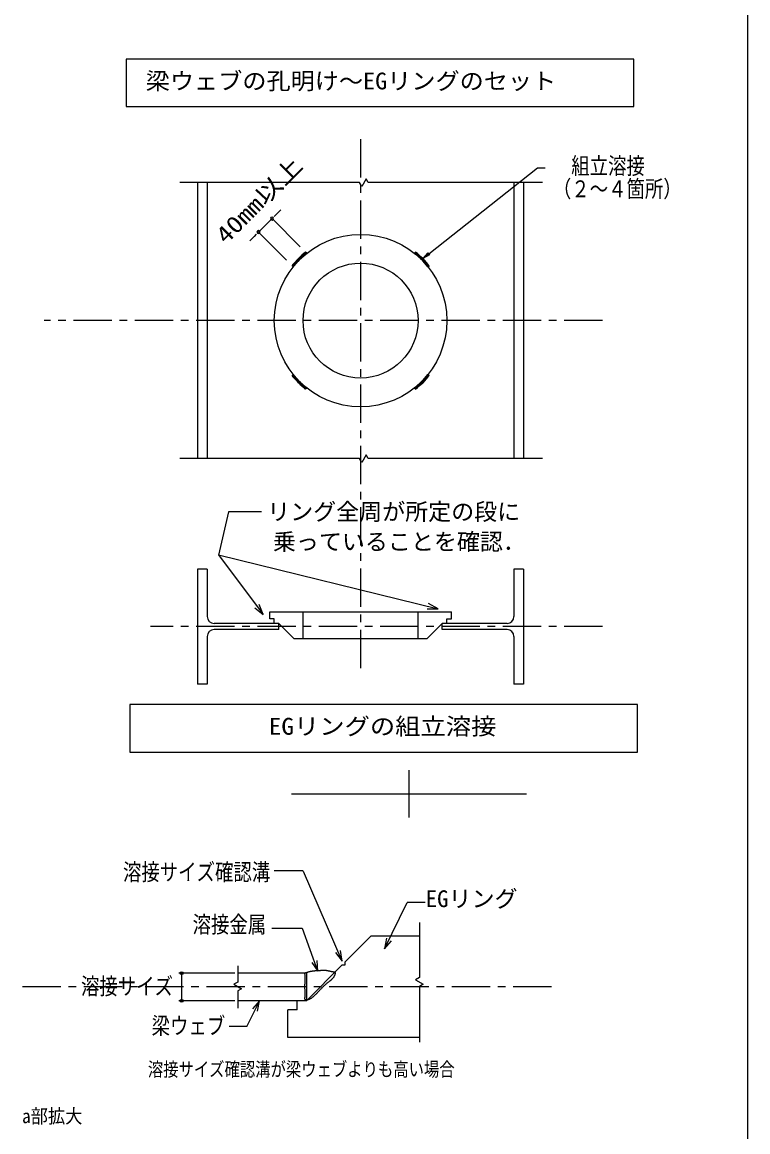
# Model space of a CAD drawing. Units: millimetres on the paper. Extents: x -420 to 420, y -297 to 297.
# Drawn here: x 39 to 133.7, y -33.6 to 111.1 of the extents above; entities that cross this region are included whole.
import ezdxf
from ezdxf.enums import TextEntityAlignment as Align

# ---------------------------------------------------------------- set-up
doc = ezdxf.new("R2010")
doc.units = ezdxf.units.MM
doc.linetypes.add('CHAIN1', pattern=[8, 5, -1, 1, -1])
doc.layers.add('0-0', color=7, linetype='Continuous')
doc.styles.add('ＭＳ ゴシック', font='')
doc.styles.get('ＭＳ ゴシック').set_extended_font_data('MS Gothic')

msp = doc.modelspace()

# ---------------------------------------------------------------- linework, layer by layer
at = {"layer": '0-0'}
for p, q in [((133.667, -256.5), (133.667, 259.8)), ((61.922, 90.228), (61.922, 54.228)), ((63.172, 90.228), (63.172, 54.228)), ((103.172, 90.228), (103.172, 54.228)), ((104.422, 90.228), (104.422, 54.228)), ((69.859, 83.773), (71.627, 85.541)), ((75.301, 81.867), (71.627, 85.541)), ((71.91, 85.824), (72.193, 86.107)), ((72.193, 86.107), (72.758, 86.672)), ((69.293, 83.207), (68.728, 82.642)), ((69.576, 83.49), (69.293, 83.207)), ((73.533, 80.099), (69.859, 83.773)), ((76.15, 81.017), (76.008, 81.16)), ((90.194, 81.017), (90.336, 81.16)), ((74.383, 79.249), (74.24, 79.392)), ((91.962, 79.249), (92.104, 79.392)), ((74.383, 65.206), (74.24, 65.064)), ((91.962, 65.206), (92.104, 65.064)), ((76.15, 63.438), (76.008, 63.296)), ((90.194, 63.438), (90.336, 63.296)), ((64.626, 41.664), (70.489, 33.896)), ((64.626, 41.664), (93.27, 34.658)), ((63.172, 39.829), (63.172, 33.629)), ((104.422, 39.829), (103.172, 39.829)), ((103.172, 39.829), (103.172, 33.629)), ((104.422, 39.829), (104.422, 24.829)), ((71.322, 33.329), (71.322, 34.229)), ((71.322, 34.229), (95.022, 34.229)), ((71.922, 33.329), (71.322, 33.329)), ((71.922, 32.729), (71.922, 33.329)), ((75.672, 30.729), (75.672, 34.229)), ((90.672, 30.729), (90.672, 34.229)), ((94.422, 32.729), (94.422, 33.329)), ((94.422, 33.329), (95.022, 33.329)), ((95.022, 33.329), (95.022, 34.229)), ((72.522, 32.729), (64.072, 32.729)), ((72.522, 31.929), (64.072, 31.929)), ((72.522, 31.929), (72.522, 32.729)), ((74.522, 30.729), (72.522, 32.729)), ((91.822, 30.729), (93.822, 32.729)), ((93.822, 31.929), (93.822, 32.729)), ((102.272, 32.729), (93.822, 32.729)), ((102.272, 31.929), (93.822, 31.929)), ((63.172, 31.029), (63.172, 24.829)), ((91.822, 30.729), (74.522, 30.729)), ((103.172, 31.029), (103.172, 24.829)), ((63.172, 24.829), (61.922, 24.829)), ((104.422, 24.829), (103.172, 24.829)), ((75.703, 0.475), (71.921, 0.475)), ((80.754, -11.299), (75.724, 0.401)), ((86.284, -9.709), (89.239, -3.657)), ((91.597, -3.657), (89.239, -3.657)), ((75.561, -7.04), (71.605, -7.04)), ((77.607, -12.616), (75.608, -7.04)), ((81.118, -11.451), (84.498, -8.071)), ((90.837, -8.071), (84.498, -8.071)), ((81.118, -11.451), (81.118, -11.851)), ((66.776, -12.871), (59.459, -12.871)), ((59.834, -12.871), (59.834, -16.471)), ((76.098, -12.871), (67.151, -12.871)), ((80.718, -11.851), (76.098, -16.471)), ((81.118, -11.851), (80.718, -11.851)), ((66.776, -16.471), (59.459, -16.471)), ((69.976, -16.471), (68.308, -19.898)), ((74.898, -17.671), (74.898, -16.471)), ((74.898, -17.671), (73.698, -17.671)), ((73.698, -21.271), (73.698, -17.671)), ((68.329, -19.854), (66.044, -19.854)), ((90.837, -21.271), (73.698, -21.271))]:
    msp.add_line(p, q, dxfattribs=at)
at = {"layer": '0-0', "linetype": 'CHAIN1'}
for p, q in [((83.172, 95.882), (83.172, 26.706)), ((114.731, 72.228), (41.919, 72.228)), ((114.731, 32.329), (55.794, 32.329)), ((108.074, -14.671), (-116.823, -14.671))]:
    msp.add_line(p, q, dxfattribs=at)
at = {"layer": '0-0', "color": 6}
for p, q in [((89.481, 13.617), (89.481, 7.423)), ((74.149, 10.52), (104.814, 10.52))]:
    msp.add_line(p, q, dxfattribs=at)
at = {"layer": '0-0'}
for points in [[(52.604, 100.135), (118.803, 100.135), (118.803, 106.33), (52.604, 106.33)], [(76.008, 80.89), (75.217, 80.451), (76.008, 81.16)], [(76.008, 80.89), (76.008, 81.16), (76.15, 81.017)], [(90.336, 80.89), (90.194, 81.017), (90.336, 81.16)], [(90.336, 80.89), (90.336, 81.16), (91.127, 80.183)], [(91.127, 80.183), (90.336, 81.16), (91.127, 80.451)], [(92.157, 80.813), (91.269, 80.324), (91.95, 81.075)], [(75.076, 80.024), (74.383, 79.551), (75.076, 80.324)], [(74.383, 79.249), (74.383, 79.551), (75.076, 80.024)], [(75.217, 80.183), (75.076, 80.324), (75.217, 80.451)], [(75.076, 80.024), (75.076, 80.324), (75.217, 80.183)], [(75.217, 80.183), (75.217, 80.451), (76.008, 80.89)], [(91.127, 80.183), (91.127, 80.451), (91.269, 80.024)], [(91.269, 80.024), (91.127, 80.451), (91.269, 80.324)], [(91.269, 80.024), (91.269, 80.324), (91.962, 79.249)], [(91.962, 79.249), (91.269, 80.324), (91.962, 79.551)], [(74.383, 79.249), (74.24, 79.392), (74.383, 79.551)], [(91.962, 79.249), (91.962, 79.551), (92.104, 79.392)], [(74.383, 64.905), (74.24, 65.064), (74.383, 65.206)], [(74.383, 64.905), (74.383, 65.206), (75.076, 64.131)], [(75.076, 64.131), (74.383, 65.206), (75.076, 64.431)], [(91.962, 64.905), (91.269, 64.431), (91.962, 65.206)], [(91.962, 64.905), (91.962, 65.206), (92.104, 65.064)], [(75.076, 64.131), (75.076, 64.431), (75.217, 64.005)], [(75.217, 64.005), (75.076, 64.431), (75.217, 64.273)], [(75.217, 64.005), (75.217, 64.273), (76.008, 63.296)], [(76.008, 63.296), (75.217, 64.273), (76.008, 63.565)], [(91.127, 64.005), (90.336, 63.565), (91.127, 64.273)], [(90.336, 63.296), (90.336, 63.565), (91.127, 64.005)], [(91.269, 64.131), (91.127, 64.273), (91.269, 64.431)], [(91.127, 64.005), (91.127, 64.273), (91.269, 64.131)], [(91.269, 64.131), (91.269, 64.431), (91.962, 64.905)], [(76.008, 63.296), (76.008, 63.565), (76.15, 63.438)], [(90.336, 63.296), (90.194, 63.438), (90.336, 63.565)], [(53.098, 15.962), (119.297, 15.962), (119.297, 22.157), (53.098, 22.157)]]:
    msp.add_lwpolyline(points, close=True, dxfattribs=at)
for points in [[(92.053, 80.944), (106.251, 92.157), (107.251, 92.157)], [(106.897, 90.228), (84.182, 90.228), (83.893, 90.728), (83.316, 89.728), (83.027, 90.228), (59.592, 90.228)], [(106.897, 54.228), (84.182, 54.228), (83.893, 54.728), (83.316, 53.728), (83.027, 54.228), (59.592, 54.228)], [(70.248, 47.27), (65.929, 47.27), (64.656, 41.657)], [(63.172, 39.829), (61.922, 39.829), (61.922, 24.829)], [(69.385, 34.757), (70.489, 33.896), (69.963, 35.193)], [(91.87, 34.627), (93.27, 34.658), (92.043, 35.331)], [(90.837, -6.26), (90.837, -13.442), (90.337, -13.731), (91.337, -14.308), (90.837, -14.597), (90.837, -21.89)], [(86.552, -8.335), (86.284, -9.709), (87.203, -8.653)], [(79.887, -10.2), (80.754, -11.299), (80.553, -9.913)], [(76.81, -11.466), (77.607, -12.616), (77.492, -11.221)], [(67.151, -11.901), (67.151, -14.042), (66.651, -14.331), (67.651, -14.908), (67.151, -15.197), (67.151, -17.45)], [(76.098, -12.871), (76.098, -16.471), (67.151, -16.471)], [(75.876, -12.862), (75.928, -12.845), (75.98, -12.827), (76.032, -12.81), (76.085, -12.793), (76.137, -12.776), (76.189, -12.759), (76.241, -12.743), (76.294, -12.727), (76.346, -12.712), (76.399, -12.697), (76.451, -12.682), (76.504, -12.668), (76.556, -12.655), (76.609, -12.643), (76.662, -12.631), (76.715, -12.62), (76.782, -12.607), (76.849, -12.596), (76.917, -12.586), (76.984, -12.576), (77.052, -12.568), (77.119, -12.561), (77.188, -12.554), (77.256, -12.549), (77.324, -12.543), (77.393, -12.539), (77.462, -12.534), (77.531, -12.53), (77.6, -12.527), (77.669, -12.523), (77.739, -12.519), (77.809, -12.516), (77.875, -12.512), (77.942, -12.509), (78.009, -12.505), (78.075, -12.502), (78.142, -12.499), (78.209, -12.497), (78.275, -12.495)], [(75.94, -13.189), (75.934, -13.136), (75.928, -13.083), (75.922, -13.03), (75.916, -12.977), (75.909, -12.924), (75.903, -12.871)], [(78.275, -12.495), (78.341, -12.494), (78.407, -12.494), (78.472, -12.495), (78.537, -12.497), (78.602, -12.501), (78.665, -12.506), (78.729, -12.512), (78.791, -12.521), (78.853, -12.531), (78.89, -12.538), (78.927, -12.545), (78.964, -12.554), (79, -12.562), (79.037, -12.571), (79.074, -12.58), (79.111, -12.59), (79.148, -12.599), (79.186, -12.608), (79.224, -12.618), (79.263, -12.627), (79.303, -12.635), (79.343, -12.643), (79.384, -12.651), (79.426, -12.658), (79.469, -12.665), (79.494, -12.668), (79.519, -12.671), (79.544, -12.675), (79.569, -12.678), (79.593, -12.681), (79.617, -12.685), (79.641, -12.689), (79.664, -12.693), (79.687, -12.698), (79.708, -12.704), (79.729, -12.711), (79.748, -12.718), (79.766, -12.727), (79.782, -12.736)], [(79.782, -12.736), (79.797, -12.747), (79.81, -12.759), (79.826, -12.78), (79.838, -12.803), (79.846, -12.828), (79.851, -12.856), (79.853, -12.886), (79.851, -12.918), (79.847, -12.951), (79.841, -12.985), (79.833, -13.02), (79.822, -13.056), (79.81, -13.093), (79.796, -13.129), (79.78, -13.166), (79.764, -13.202), (79.747, -13.237), (79.729, -13.272), (79.696, -13.33), (79.663, -13.385), (79.628, -13.437), (79.592, -13.487), (79.555, -13.533), (79.517, -13.577), (79.478, -13.619), (79.439, -13.66), (79.399, -13.698), (79.358, -13.735), (79.317, -13.771), (79.275, -13.807), (79.233, -13.841), (79.19, -13.875), (79.147, -13.909), (79.104, -13.943), (79.041, -13.993), (78.978, -14.044), (78.915, -14.095), (78.852, -14.147), (78.788, -14.199)], [(75.967, -15.579), (75.967, -15.501), (75.965, -15.425), (75.961, -15.351), (75.956, -15.279), (75.949, -15.209), (75.942, -15.14), (75.935, -15.072), (75.927, -15.005), (75.92, -14.939), (75.914, -14.872), (75.908, -14.806), (75.905, -14.739), (75.903, -14.671), (75.903, -14.615), (75.904, -14.558), (75.906, -14.5), (75.91, -14.442), (75.914, -14.384), (75.919, -14.325), (75.924, -14.266), (75.93, -14.206), (75.935, -14.146), (75.941, -14.086), (75.946, -14.026), (75.952, -13.966), (75.956, -13.905), (75.96, -13.845), (75.963, -13.785), (75.965, -13.725), (75.966, -13.671), (75.966, -13.617), (75.965, -13.563), (75.963, -13.509), (75.961, -13.455), (75.958, -13.402), (75.954, -13.348), (75.95, -13.295), (75.945, -13.242), (75.94, -13.189)], [(78.788, -14.199), (78.725, -14.252), (78.661, -14.306), (78.598, -14.361), (78.535, -14.416), (78.472, -14.471), (78.41, -14.528), (78.348, -14.585), (78.286, -14.642), (78.225, -14.7), (78.165, -14.759), (78.105, -14.818), (78.037, -14.886), (77.97, -14.956), (77.904, -15.025), (77.838, -15.095), (77.773, -15.165), (77.708, -15.235), (77.643, -15.305), (77.578, -15.375), (77.513, -15.445), (77.448, -15.514), (77.382, -15.582), (77.316, -15.65), (77.249, -15.717), (77.181, -15.783), (77.112, -15.848), (77.043, -15.911), (76.998, -15.95), (76.953, -15.989), (76.908, -16.026), (76.861, -16.063), (76.814, -16.098), (76.766, -16.132), (76.716, -16.165), (76.665, -16.196), (76.613, -16.225), (76.56, -16.252), (76.505, -16.277), (76.448, -16.3)], [(76.448, -16.3), (76.389, -16.321), (76.329, -16.339), (76.267, -16.354), (76.202, -16.367), (76.188, -16.369), (76.174, -16.371), (76.16, -16.373), (76.146, -16.375), (76.131, -16.376), (76.118, -16.377), (76.104, -16.378), (76.09, -16.379), (76.077, -16.379), (76.064, -16.378), (76.052, -16.377), (76.039, -16.376), (76.028, -16.374), (76.017, -16.371), (76.006, -16.368), (75.996, -16.364), (75.974, -16.351), (75.955, -16.334), (75.941, -16.312), (75.93, -16.287), (75.922, -16.259), (75.917, -16.228), (75.914, -16.195), (75.914, -16.159), (75.915, -16.121), (75.918, -16.082), (75.922, -16.042), (75.927, -16), (75.933, -15.959), (75.939, -15.916), (75.944, -15.874), (75.95, -15.833), (75.958, -15.745), (75.964, -15.66), (75.967, -15.579)], [(69.71, -17.845), (69.976, -16.471), (69.058, -17.528)]]:
    msp.add_lwpolyline(points, dxfattribs=at)
for centre, radius in [((83.172, 72.228), 11.25), ((83.172, 72.228), 7.5), ((59.834, -12.871), 0.188), ((59.834, -16.471), 0.188)]:
    msp.add_circle(centre, radius, dxfattribs=at)
for centre, radius, start, end in [((71.627, 85.541), 0.2, 45, 225), ((71.627, 85.541), 0.2, 225, 45), ((69.859, 83.773), 0.2, 45, 225), ((69.859, 83.773), 0.2, 225, 45), ((83.172, 72.228), 11.45, 128.73251, 141.26749), ((83.172, 72.228), 11.45, 38.73251, 51.26749), ((83.172, 72.228), 11.45, 218.73251, 231.26749), ((83.172, 72.228), 11.45, 308.73251, 321.26749), ((83.172, 72.228), 11.45, 308.73251, 321.26749), ((64.072, 33.629), 0.9, 180, 270), ((102.272, 33.629), 0.9, 270, 0), ((64.072, 31.029), 0.9, 90, 180), ((102.272, 31.029), 0.9, 0, 90)]:
    msp.add_arc(centre, radius, start, end, dxfattribs=at)
for points in [[(76.008, 80.89), (75.217, 80.451), (76.008, 81.16)], [(76.008, 80.89), (76.008, 81.16), (76.15, 81.017)], [(90.336, 80.89), (90.194, 81.017), (90.336, 81.16)], [(90.336, 80.89), (90.336, 81.16), (91.127, 80.183)], [(91.127, 80.183), (90.336, 81.16), (91.127, 80.451)], [(92.157, 80.813), (91.269, 80.324), (91.95, 81.075)], [(75.076, 80.024), (74.383, 79.551), (75.076, 80.324)], [(74.383, 79.249), (74.383, 79.551), (75.076, 80.024)], [(75.217, 80.183), (75.076, 80.324), (75.217, 80.451)], [(75.076, 80.024), (75.076, 80.324), (75.217, 80.183)], [(75.217, 80.183), (75.217, 80.451), (76.008, 80.89)], [(91.127, 80.183), (91.127, 80.451), (91.269, 80.024)], [(91.269, 80.024), (91.127, 80.451), (91.269, 80.324)], [(91.269, 80.024), (91.269, 80.324), (91.962, 79.249)], [(91.962, 79.249), (91.269, 80.324), (91.962, 79.551)], [(74.383, 79.249), (74.24, 79.392), (74.383, 79.551)], [(91.962, 79.249), (91.962, 79.551), (92.104, 79.392)], [(74.383, 64.905), (74.24, 65.064), (74.383, 65.206)], [(74.383, 64.905), (74.383, 65.206), (75.076, 64.131)], [(75.076, 64.131), (74.383, 65.206), (75.076, 64.431)], [(91.962, 64.905), (91.269, 64.431), (91.962, 65.206)], [(91.962, 64.905), (91.962, 65.206), (92.104, 65.064)], [(75.076, 64.131), (75.076, 64.431), (75.217, 64.005)], [(75.217, 64.005), (75.076, 64.431), (75.217, 64.273)], [(75.217, 64.005), (75.217, 64.273), (76.008, 63.296)], [(76.008, 63.296), (75.217, 64.273), (76.008, 63.565)], [(91.127, 64.005), (90.336, 63.565), (91.127, 64.273)], [(90.336, 63.296), (90.336, 63.565), (91.127, 64.005)], [(91.269, 64.131), (91.127, 64.273), (91.269, 64.431)], [(91.127, 64.005), (91.127, 64.273), (91.269, 64.131)], [(91.269, 64.131), (91.269, 64.431), (91.962, 64.905)], [(76.008, 63.296), (76.008, 63.565), (76.15, 63.438)], [(90.336, 63.296), (90.194, 63.438), (90.336, 63.565)]]:
    msp.add_solid(points, dxfattribs=at)

# ---------------------------------------------------------------- texts
at = {"layer": '0-0', "style": 'ＭＳ ゴシック'}
for s, height, width, p in [('梁ウェブの孔明け～EGリングのセット', 2.199, 1.05, (55.154, 101.72)), ('\u3000組立溶接', 2.199, 0.8, (108.251, 90.657)), ('（２～４箇所）', 2.199, 0.8, (108.251, 87.657)), ('EGリングの組立溶接', 2.199, 1.1, (71.197, 17.559)), ('溶接サイズ確認溝', 2.199, 0.8, (52.19, -1.441)), ('溶接金属', 2.199, 0.8, (61.265, -8.276)), ('溶接サイズ', 2.199, 0.8, (46.709, -16.334)), ('梁ウェブ', 2.199, 0.8, (55.926, -21.499)), ('溶接サイズ確認溝が梁ウェブよりも高い場合', 1.833, 0.8, (55.432, -26.88)), ('a部拡大', 1.833, 0.9, (39.026, -32.99))]:
    msp.add_text(s, height=height, dxfattribs=dict(at, width=width)).set_placement(p, align=Align.BOTTOM_LEFT)
at = {"layer": '0-0', "style": 'ＭＳ ゴシック', "width": 1.2}
msp.add_text('40mm以上', height=2.199, rotation=45, dxfattribs=at).set_placement((66.08, 81.61), align=Align.BOTTOM_LEFT)
at = {"layer": '0-0', "style": 'ＭＳ ゴシック'}
for s, p in [('リング全周が所定の段に', (70.991, 45.547)), ('乗っていることを確認．', (71.735, 41.637)), ('EGリング', (91.652, -4.929))]:
    msp.add_text(s, height=2.199, dxfattribs=at).set_placement(p, align=Align.BOTTOM_LEFT)

doc.saveas('drawing.dxf')
